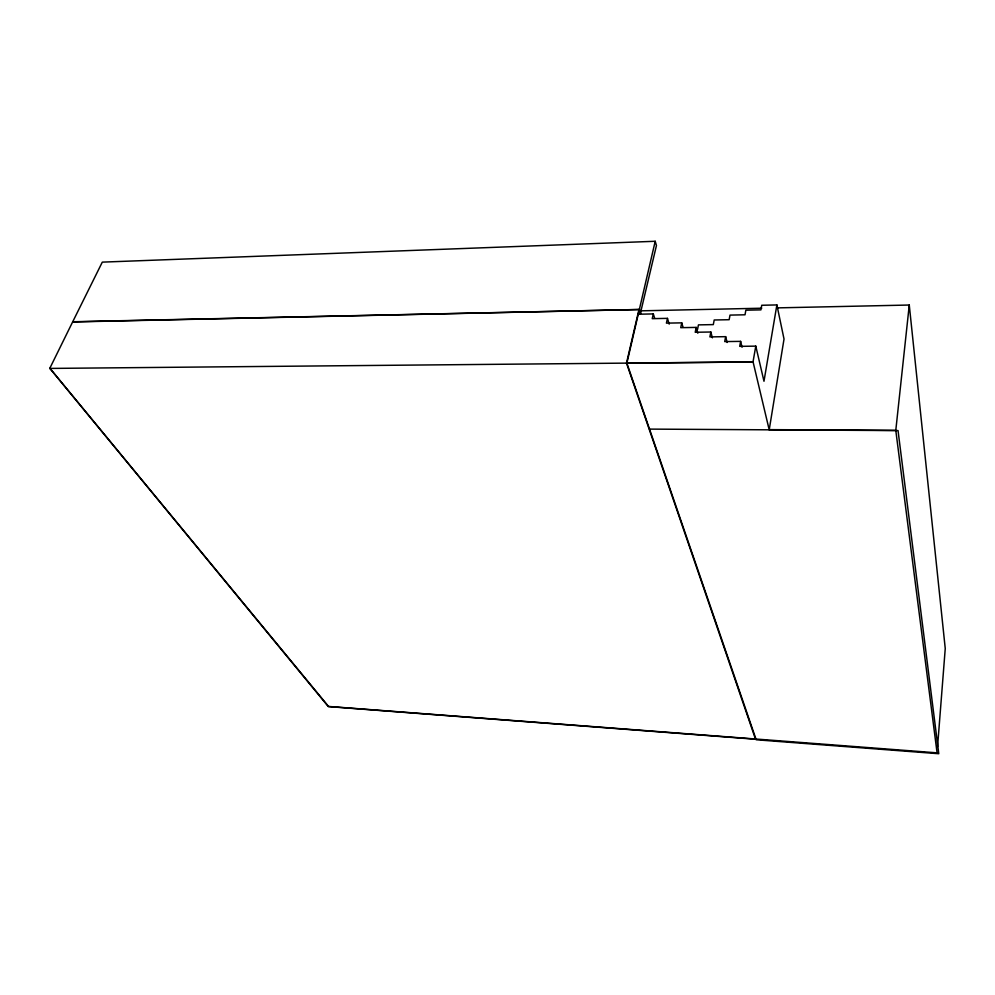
<?xml version="1.0" encoding="UTF-8"?>
<svg xmlns="http://www.w3.org/2000/svg" width="995" height="995" viewBox="0 0 995 995"><rect width="100%" height="100%" fill="white"/><g stroke="black" fill="none" stroke-linecap="round" stroke-linejoin="round"><path stroke-width="1.49" d="M937.551 746.71L945.25 648.541L909.268 305.03L777.282 307.878M638.255 314.233L653.317 313.91L652.247 318.661L667.458 318.363L666.414 323.139L681.749 322.853L680.729 327.678L696.214 327.405L695.219 332.268L710.84 332.007L709.883 336.907L725.654 336.658L724.708 341.596L740.628 341.372L739.72 346.347L755.79 346.136L753.004 361.956L49.75 368.424L72.722 321.758L638.977 309.495L626.502 363.125L755.541 739.235L328.313 706.574L49.825 368.262L328.537 706.45L937.079 752.842L895.786 430.387L909.268 305.03M697.507 329.507L698.453 324.88L713.303 324.606L714.211 319.992L729.136 319.706L730.019 315.104L745.019 314.793L745.852 310.191L760.926 309.868L761.735 305.266L776.884 304.93L763.986 381.259L755.79 346.136M649.524 429.106L898.037 430.586L938.782 753.725L756.2 739.77L626.875 363.15L655.207 241.275L102.298 262.133L72.722 321.758M72.859 321.945L639.35 309.52M640.631 310.838L761.747 308.214M640.307 313.699L656.451 245.529L655.207 241.275M626.875 363.15L753.004 361.956M769.247 429.629L895.786 430.387M639.412 309.234L640.743 313.4M653.317 313.91L654.66 318.251M667.458 318.363L669.187 324.146M681.749 322.853L683.005 327.206M696.214 327.405L697.831 333.213M710.84 332.007L712.395 337.827M725.654 336.658L727.146 342.491M740.628 341.372L742.059 347.218M753.041 361.77L769.21 429.828L784.023 339.046L776.884 304.93"/></g></svg>
